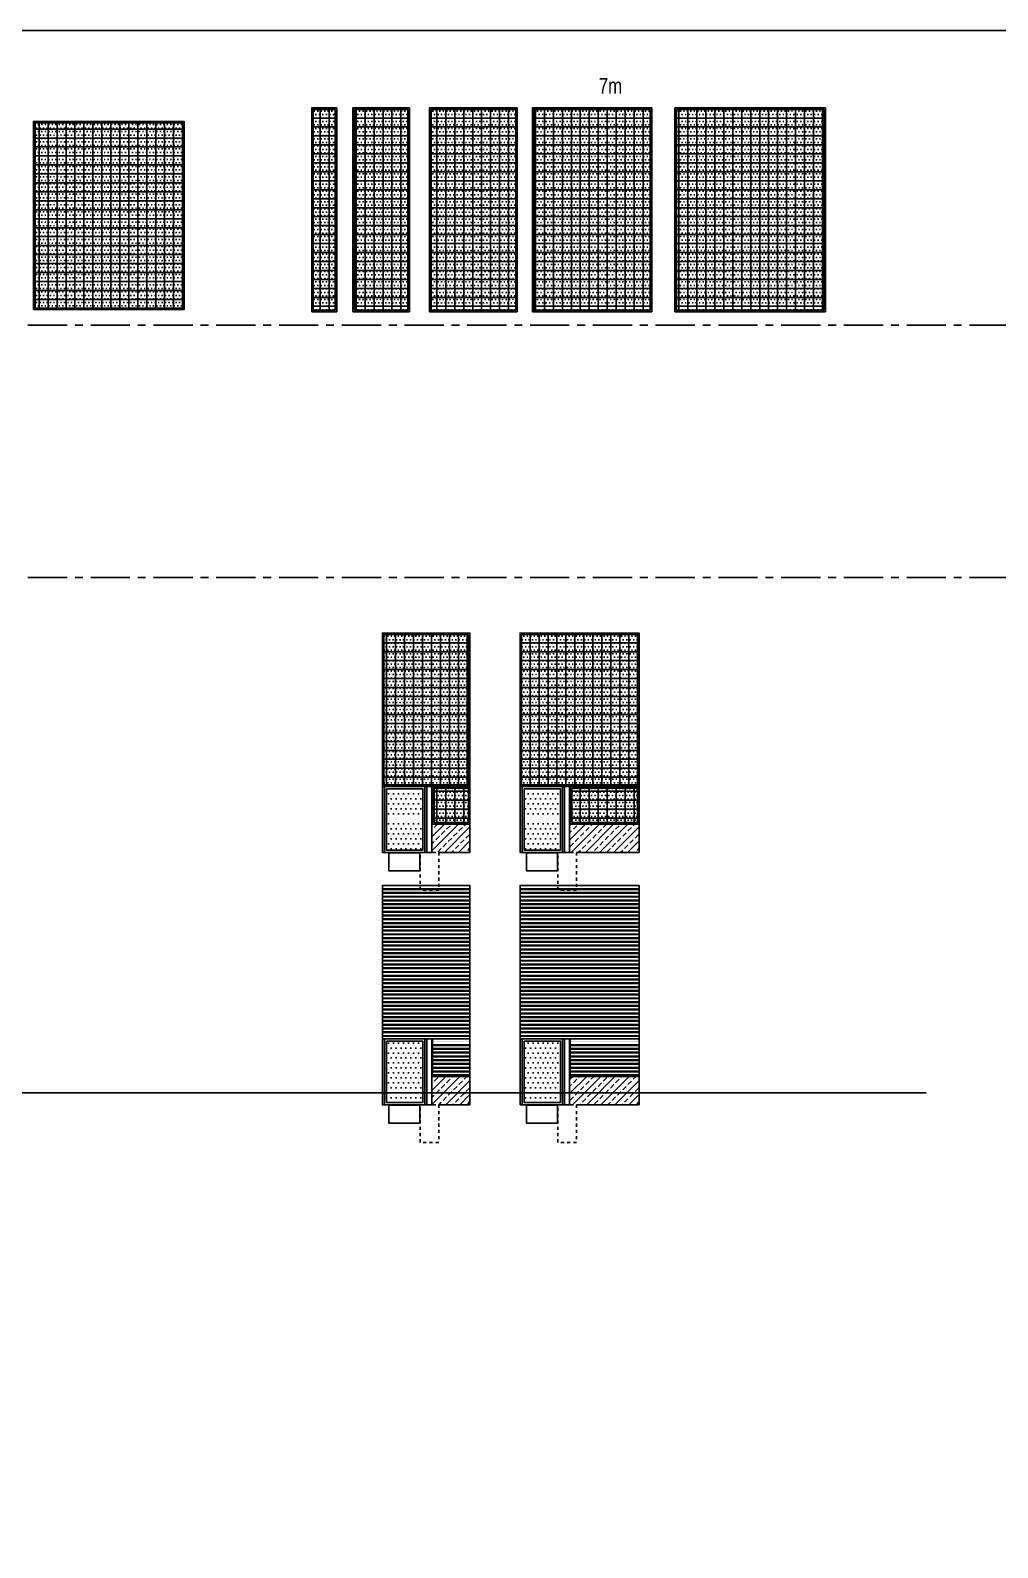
# Model space of a CAD drawing. Header units: metres. Extents: x -16 to 917, y -427 to 244.
# Drawn here: x 753.82 to 784.64, y -378.6 to -330.25 of the extents above; entities that cross this region are included whole.
import ezdxf

# ---------------------------------------------------------------- set-up
doc = ezdxf.new("R2010")
doc.units = ezdxf.units.M
doc.linetypes.add('CENTER', pattern=[2, 1.25, -0.25, 0.25, -0.25])
doc.linetypes.add('DASHED', pattern=[0.75, 0.5, -0.25])
doc.layers.add('m_pale', color=1, linetype='Continuous')
doc.layers.add('m_panele', color=7, linetype='Continuous')
doc.styles.add('CDMSTYLE', font='CDMSIMPL', dxfattribs={"width": 0.8, "bigfont": 'CDMBIGPL'})
pattern_1 = [(0, (0.1, 1), (0.0555625, 0.111125), [0, -0.111125])]
pattern_2 = [(90, (0.1, 1), (-0.28575, 6e-17), []), (180, (0.1, 1), (-6e-17, -0.28575), [])]
pattern_3 = [(45, (-151.2667, -223.5827), (-0.2245064, 0.2245064), []), (45, (-151.0422, -223.5827), (-0.2245064, 0.2245064), [0.15875, -0.079375])]
pattern_4 = [(90, (0.1, 0.41), (-0.28575, 6e-17), []), (180, (0.1, 0.41), (-6e-17, -0.28575), [])]
pattern_5 = [(0, (0.1, 0.41), (0.0555625, 0.111125), [0, -0.111125])]
pattern_6 = [(90, (-1.5, 1.71), (-0.28575, 6e-17), []), (180, (-1.5, 1.71), (-6e-17, -0.28575), [])]
pattern_7 = [(0, (-1.5, 1.71), (0.0555625, 0.111125), [0, -0.111125])]
pattern_8 = [(0, (-147.98, -221.39), (0.079375, 0.15875), [0, -0.15875])]

# ---------------------------------------------------------------- blocks, each defined once
blk = doc.blocks.new('P_3_7_1')
at = {"layer": 'm_panele'}
h = blk.add_hatch(color=251, dxfattribs=at)
h.paths.add_polyline_path([(2.9, 7), (0.1, 7), (0.1, 0.5), (2.9, 0.5)])
h.paths.add_polyline_path([(0.15, 0.55), (0.15, 6.95), (2.85, 6.95), (2.85, 0.55)], flags=16)
h = blk.add_hatch(dxfattribs=at)
h.set_pattern_fill('DOTS', color=95, scale=0.07, style=0)
h.set_pattern_definition(pattern_1)
h.paths.add_polyline_path([(2.85, 6.45), (0.15, 6.45), (0.15, 0.55), (2.85, 0.55)])
h.paths.add_polyline_path([(2.85, 6.95), (0.15, 6.95), (0.15, 6.45), (2.85, 6.45)])
h = blk.add_hatch(dxfattribs=at)
h.set_pattern_fill('ANSI37', color=251, scale=0.09, angle=45, style=0)
h.set_pattern_definition(pattern_2)
h.paths.add_polyline_path([(2.85, 6.45), (0.15, 6.45), (0.15, 0.55), (2.85, 0.55)])
h.paths.add_polyline_path([(2.85, 6.95), (0.15, 6.95), (0.15, 6.45), (2.85, 6.45)])
at = {"layer": 'm_panele', "color": 251}
for p, q in [((2.85, 6.95), (0.15, 6.95)), ((0.15, 6.95), (0.15, 0.55)), ((2.85, 6.95), (2.85, 0.55)), ((2.9, 7), (2.9, 0.5)), ((0.15, 0.55), (2.85, 0.55))]:
    blk.add_line(p, q, dxfattribs=at)
for points in [[(2.9, 7), (0.1, 7), (0.1, 0.5)], [(0.1, 0.5), (2.9, 0.5)]]:
    blk.add_lwpolyline(points, dxfattribs=at)
blk = doc.blocks.new('P_4_7_1')
at = {"layer": 'm_panele'}
h = blk.add_hatch(color=251, dxfattribs=at)
h.paths.add_polyline_path([(3.9, 7), (0.1, 7), (0.1, 0.5), (3.9, 0.5)])
h.paths.add_polyline_path([(0.15, 0.55), (0.15, 6.95), (3.85, 6.95), (3.85, 0.55)], flags=16)
h = blk.add_hatch(dxfattribs=at)
h.set_pattern_fill('DOTS', color=95, scale=0.07, style=0)
h.set_pattern_definition(pattern_1)
h.paths.add_polyline_path([(2.85, 6.45), (0.15, 6.45), (0.15, 0.55), (2.85, 0.55)])
h.paths.add_polyline_path([(3.85, 6.95), (2.85, 6.95), (2.85, 0.55), (3.85, 0.55)])
h.paths.add_polyline_path([(2.85, 6.95), (0.15, 6.95), (0.15, 6.45), (2.85, 6.45)])
h = blk.add_hatch(dxfattribs=at)
h.set_pattern_fill('ANSI37', color=251, scale=0.09, angle=45, style=0)
h.set_pattern_definition(pattern_2)
h.paths.add_polyline_path([(2.85, 6.45), (0.15, 6.45), (0.15, 0.55), (2.85, 0.55)])
h.paths.add_polyline_path([(3.85, 6.95), (2.85, 6.95), (2.85, 0.55), (3.85, 0.55)])
h.paths.add_polyline_path([(2.85, 6.95), (0.15, 6.95), (0.15, 6.45), (2.85, 6.45)])
at = {"layer": 'm_panele', "color": 251}
for p, q in [((3.85, 6.95), (0.15, 6.95)), ((0.15, 6.95), (0.15, 0.55)), ((3.85, 6.95), (3.85, 0.55)), ((3.9, 7), (3.9, 0.5)), ((0.15, 0.55), (3.85, 0.55))]:
    blk.add_line(p, q, dxfattribs=at)
for points in [[(3.9, 7), (0.1, 7), (0.1, 0.5)], [(0.1, 0.5), (3.9, 0.5)]]:
    blk.add_lwpolyline(points, dxfattribs=at)
blk = doc.blocks.new('P_5_7_1')
at = {"layer": 'm_panele'}
h = blk.add_hatch(color=251, dxfattribs=at)
h.paths.add_polyline_path([(4.9, 7), (0.1, 7), (0.1, 0.5), (4.9, 0.5)])
h.paths.add_polyline_path([(4.85, 6.95), (4.85, 0.55), (0.15, 0.55), (0.15, 6.95)], flags=16)
h = blk.add_hatch(dxfattribs=at)
h.set_pattern_fill('DOTS', color=95, scale=0.07, style=0)
h.set_pattern_definition(pattern_1)
h.paths.add_polyline_path([(2.85, 6.45), (0.15, 6.45), (0.15, 0.55), (2.85, 0.55)])
h.paths.add_polyline_path([(4.85, 6.95), (3.85, 6.95), (3.85, 0.55), (4.85, 0.55)])
h.paths.add_polyline_path([(3.85, 6.95), (2.85, 6.95), (2.85, 0.55), (3.85, 0.55)])
h.paths.add_polyline_path([(2.85, 6.95), (0.15, 6.95), (0.15, 6.45), (2.85, 6.45)])
h = blk.add_hatch(dxfattribs=at)
h.set_pattern_fill('ANSI37', color=251, scale=0.09, angle=45, style=0)
h.set_pattern_definition(pattern_2)
h.paths.add_polyline_path([(2.85, 6.45), (0.15, 6.45), (0.15, 0.55), (2.85, 0.55)])
h.paths.add_polyline_path([(4.85, 6.95), (3.85, 6.95), (3.85, 0.55), (4.85, 0.55)])
h.paths.add_polyline_path([(3.85, 6.95), (2.85, 6.95), (2.85, 0.55), (3.85, 0.55)])
h.paths.add_polyline_path([(2.85, 6.95), (0.15, 6.95), (0.15, 6.45), (2.85, 6.45)])
at = {"layer": 'm_panele', "color": 251}
for p, q in [((4.85, 6.95), (0.15, 6.95)), ((0.15, 6.95), (0.15, 0.55)), ((4.85, 6.95), (4.85, 0.55)), ((4.9, 7), (4.9, 0.5)), ((0.15, 0.55), (4.85, 0.55))]:
    blk.add_line(p, q, dxfattribs=at)
for points in [[(4.9, 7), (0.1, 7), (0.1, 0.5)], [(0.1, 0.5), (4.9, 0.5)]]:
    blk.add_lwpolyline(points, dxfattribs=at)
blk = doc.blocks.new('P_1_7_1')
at = {"layer": 'm_panele'}
h = blk.add_hatch(color=251, dxfattribs=at)
h.paths.add_polyline_path([(0.9, 7), (0.1, 7), (0.1, 0.5), (0.9, 0.5)])
h.paths.add_polyline_path([(0.15, 0.55), (0.15, 6.95), (0.85, 6.95), (0.85, 0.55)], flags=16)
h = blk.add_hatch(dxfattribs=at)
h.set_pattern_fill('DOTS', color=95, scale=0.07, style=0)
h.set_pattern_definition(pattern_1)
h.paths.add_polyline_path([(0.85, 0.55), (0.85, 6.45), (0.15, 6.45), (0.15, 0.55)])
h.paths.add_polyline_path([(0.85, 6.45), (0.85, 6.95), (0.15, 6.95), (0.15, 6.45)])
h = blk.add_hatch(dxfattribs=at)
h.set_pattern_fill('ANSI37', color=251, scale=0.09, angle=45, style=0)
h.set_pattern_definition(pattern_2)
h.paths.add_polyline_path([(0.85, 0.55), (0.85, 6.45), (0.15, 6.45), (0.15, 0.55)])
h.paths.add_polyline_path([(0.85, 6.45), (0.85, 6.95), (0.15, 6.95), (0.15, 6.45)])
at = {"layer": 'm_panele', "color": 251}
for p, q in [((0.85, 6.95), (0.15, 6.95)), ((0.15, 6.95), (0.15, 0.55)), ((0.85, 6.95), (0.85, 0.55)), ((0.9, 7), (0.9, 0.5)), ((0.15, 0.55), (0.85, 0.55))]:
    blk.add_line(p, q, dxfattribs=at)
for points in [[(0.9, 7), (0.1, 7), (0.1, 0.5)], [(0.1, 0.5), (0.9, 0.5)]]:
    blk.add_lwpolyline(points, dxfattribs=at)
blk = doc.blocks.new('P_2_7_1')
at = {"layer": 'm_panele'}
h = blk.add_hatch(color=251, dxfattribs=at)
h.paths.add_polyline_path([(1.9, 7), (0.1, 7), (0.1, 0.5), (1.9, 0.5)])
h.paths.add_polyline_path([(0.15, 0.55), (0.15, 6.95), (1.85, 6.95), (1.85, 0.55)], flags=16)
h = blk.add_hatch(dxfattribs=at)
h.set_pattern_fill('DOTS', color=95, scale=0.07, style=0)
h.set_pattern_definition(pattern_1)
h.paths.add_polyline_path([(1.85, 0.55), (1.85, 6.45), (0.15, 6.45), (0.15, 0.55)])
h.paths.add_polyline_path([(1.85, 6.45), (1.85, 6.95), (0.15, 6.95), (0.15, 6.45)])
h = blk.add_hatch(dxfattribs=at)
h.set_pattern_fill('ANSI37', color=251, scale=0.09, angle=45, style=0)
h.set_pattern_definition(pattern_2)
h.paths.add_polyline_path([(1.85, 0.55), (1.85, 6.45), (0.15, 6.45), (0.15, 0.55)])
h.paths.add_polyline_path([(1.85, 6.45), (1.85, 6.95), (0.15, 6.95), (0.15, 6.45)])
at = {"layer": 'm_panele', "color": 251}
for p, q in [((1.85, 6.95), (0.15, 6.95)), ((0.15, 6.95), (0.15, 0.55)), ((1.85, 6.95), (1.85, 0.55)), ((1.9, 7), (1.9, 0.5)), ((0.15, 0.55), (1.85, 0.55))]:
    blk.add_line(p, q, dxfattribs=at)
for points in [[(1.9, 7), (0.1, 7), (0.1, 0.5)], [(0.1, 0.5), (1.9, 0.5)]]:
    blk.add_lwpolyline(points, dxfattribs=at)
blk = doc.blocks.new('DZ_3_7_1')
at = {"layer": 'm_panele'}
h = blk.add_hatch(color=251, dxfattribs=at)
h.paths.add_polyline_path([(2.892, 7), (0.1, 7), (0.1, 2.11), (2.892, 2.11)])
h.paths.add_polyline_path([(2.842, 2.16), (0.15, 2.16), (0.15, 6.95), (2.842, 6.95)], flags=16)
h = blk.add_hatch(dxfattribs=at)
h.set_pattern_fill('ANSI37', color=251, scale=0.09, angle=45, style=0)
h.set_pattern_definition(pattern_6)
h.paths.add_polyline_path([(2.842, 6.95), (0.15, 6.95), (0.15, 2.16), (2.842, 2.16)])
h = blk.add_hatch(dxfattribs=at)
h.set_pattern_fill('DOTS', color=95, scale=0.07, style=0)
h.set_pattern_definition(pattern_7)
h.paths.add_polyline_path([(2.842, 6.95), (0.15, 6.95), (0.15, 2.16), (2.842, 2.16)])
at = {"layer": 'm_panele', "linetype": 'Continuous', "lineweight": 25}
h = blk.add_hatch(dxfattribs=at)
h.set_pattern_fill('DOTS', color=95, scale=0.1)
h.set_pattern_definition(pattern_8)
h.paths.add_polyline_path([(1.385, 2.04), (0.235, 2.04), (0.235, 1.13), (1.385, 1.13)])
h.paths.add_polyline_path([(1.385, 1.06), (0.235, 1.06), (0.235, 0.08), (1.385, 0.08)])
at = {"layer": 'm_panele'}
h = blk.add_hatch(color=251, dxfattribs=at)
h.paths.add_polyline_path([(2.892, 2.11), (1.7, 2.11), (1.7, 0.91), (2.892, 0.91)])
h.paths.add_polyline_path([(2.842, 0.96), (1.75, 0.96), (1.75, 2.06), (2.842, 2.06)], flags=16)
h = blk.add_hatch(dxfattribs=at)
h.set_pattern_fill('ANSI37', color=251, scale=0.09, angle=45, style=0)
h.set_pattern_definition(pattern_4)
h.paths.add_polyline_path([(2.842, 2.06), (1.75, 2.06), (1.75, 0.96), (2.842, 0.96)])
h = blk.add_hatch(dxfattribs=at)
h.set_pattern_fill('DOTS', color=95, scale=0.07, style=0)
h.set_pattern_definition(pattern_5)
h.paths.add_polyline_path([(2.842, 2.06), (1.75, 2.06), (1.75, 0.96), (2.842, 0.96)])
h = blk.add_hatch(dxfattribs=at)
h.set_pattern_fill('ANSI33', color=8, scale=0.05, style=0)
h.set_pattern_definition(pattern_3)
h.paths.add_polyline_path([(2.892, 0.91), (1.7, 0.91), (1.7, 0.01), (1.238, 0.01), (4.03, 0.01), (2.892, 0.01)])
at = {"layer": 'm_panele', "color": 8, "lineweight": 25}
blk.add_line((2.892, 0.91), (2.892, 0.01), dxfattribs=at)
at = {"layer": 'm_panele', "color": 8}
blk.add_line((1.9, 0.01), (2.892, 0.01), dxfattribs=at)
blk.add_line((1.9, 0.01), (2.892, 0.01), dxfattribs=at)
at = {"layer": 'm_panele', "color": 251}
for points in [[(0.1, 2.11), (2.892, 2.11), (2.892, 7), (0.1, 7), (0.1, 2.11)], [(1.7, 0.91), (2.892, 0.91), (2.892, 2.11), (1.7, 2.11), (1.7, 0.91)]]:
    blk.add_lwpolyline(points, dxfattribs=at)
for points in [[(0.1, 7), (2.892, 7), (2.892, 2.11), (0.1, 2.11)], [(0.15, 2.16), (2.842, 2.16), (2.842, 6.95), (0.15, 6.95)], [(1.75, 0.96), (2.842, 0.96), (2.842, 2.06), (1.75, 2.06)]]:
    blk.add_lwpolyline(points, close=True, dxfattribs=at)
at = {"layer": 'm_panele', "color": 1, "linetype": 'Continuous', "lineweight": 25}
for points in [[(0.1, 2.11), (1.52, 2.11), (1.52, 0.01), (0.1, 0.01)], [(0.165, 2.11), (1.455, 2.11), (1.455, 0.01), (0.165, 0.01)], [(0.235, 2.04), (1.385, 2.04), (1.385, 0.08), (0.235, 0.08)], [(1.455, 0.01), (1.52, 0.01), (1.52, 2.11), (1.455, 2.11)], [(1.52, 2.11), (1.68, 2.11), (1.68, 0.01), (1.52, 0.01)], [(0.31, 0), (1.29, 0), (1.29, -0.58), (0.31, -0.58)]]:
    blk.add_lwpolyline(points, close=True, dxfattribs=at)
at = {"layer": 'm_panele', "color": 1, "linetype": 'DASHED', "ltscale": 0.005}
blk.add_lwpolyline([(1.3, 0.01), (1.9, 0.01), (1.9, -1.19), (1.3, -1.19)], close=True, dxfattribs=at)
blk = doc.blocks.new('DZ_3_7_2')
at = {"layer": 'm_panele'}
for points in [[(2.892, 6.87), (2.892, 6.89), (0.1, 6.89), (0.1, 6.87)], [(2.892, 6.75), (2.892, 6.77), (0.1, 6.77), (0.1, 6.75)], [(2.892, 6.63), (2.892, 6.65), (0.1, 6.65), (0.1, 6.63)], [(2.892, 6.51), (2.892, 6.53), (0.1, 6.53), (0.1, 6.51)], [(2.892, 6.39), (2.892, 6.41), (0.1, 6.41), (0.1, 6.39)], [(2.892, 6.27), (2.892, 6.29), (0.1, 6.29), (0.1, 6.27)], [(2.892, 6.15), (2.892, 6.17), (0.1, 6.17), (0.1, 6.15)], [(2.892, 6.03), (2.892, 6.05), (0.1, 6.05), (0.1, 6.03)], [(2.892, 5.91), (2.892, 5.93), (0.1, 5.93), (0.1, 5.91)], [(2.892, 5.79), (2.892, 5.81), (0.1, 5.81), (0.1, 5.79)], [(2.892, 5.67), (2.892, 5.69), (0.1, 5.69), (0.1, 5.67)], [(2.892, 5.55), (2.892, 5.57), (0.1, 5.57), (0.1, 5.55)], [(2.892, 5.43), (2.892, 5.45), (0.1, 5.45), (0.1, 5.43)], [(2.892, 5.31), (2.892, 5.33), (0.1, 5.33), (0.1, 5.31)], [(2.892, 5.19), (2.892, 5.21), (0.1, 5.21), (0.1, 5.19)], [(2.892, 5.07), (2.892, 5.09), (0.1, 5.09), (0.1, 5.07)], [(2.892, 4.95), (2.892, 4.97), (0.1, 4.97), (0.1, 4.95)], [(2.892, 4.83), (2.892, 4.85), (0.1, 4.85), (0.1, 4.83)], [(2.892, 4.71), (2.892, 4.73), (0.1, 4.73), (0.1, 4.71)], [(2.892, 4.59), (2.892, 4.61), (0.1, 4.61), (0.1, 4.59)], [(2.892, 4.47), (2.892, 4.49), (0.1, 4.49), (0.1, 4.47)], [(2.892, 4.35), (2.892, 4.37), (0.1, 4.37), (0.1, 4.35)], [(2.892, 4.23), (2.892, 4.25), (0.1, 4.25), (0.1, 4.23)], [(2.892, 4.11), (2.892, 4.13), (0.1, 4.13), (0.1, 4.11)], [(2.892, 3.99), (2.892, 4.01), (0.1, 4.01), (0.1, 3.99)], [(2.892, 3.87), (2.892, 3.89), (0.1, 3.89), (0.1, 3.87)], [(2.892, 3.75), (2.892, 3.77), (0.1, 3.77), (0.1, 3.75)], [(2.892, 3.63), (2.892, 3.65), (0.1, 3.65), (0.1, 3.63)], [(2.892, 3.51), (2.892, 3.53), (0.1, 3.53), (0.1, 3.51)], [(2.892, 3.39), (2.892, 3.41), (0.1, 3.41), (0.1, 3.39)], [(2.892, 3.27), (2.892, 3.29), (0.1, 3.29), (0.1, 3.27)], [(2.892, 3.15), (2.892, 3.17), (0.1, 3.17), (0.1, 3.15)], [(2.892, 3.03), (2.892, 3.05), (0.1, 3.05), (0.1, 3.03)], [(2.892, 2.91), (2.892, 2.93), (0.1, 2.93), (0.1, 2.91)], [(2.892, 2.79), (2.892, 2.81), (0.1, 2.81), (0.1, 2.79)], [(2.892, 2.67), (2.892, 2.69), (0.1, 2.69), (0.1, 2.67)], [(2.892, 2.55), (2.892, 2.57), (0.1, 2.57), (0.1, 2.55)], [(2.892, 2.43), (2.892, 2.45), (0.1, 2.45), (0.1, 2.43)], [(2.892, 2.31), (2.892, 2.33), (0.1, 2.33), (0.1, 2.31)], [(2.892, 2.19), (2.892, 2.21), (0.1, 2.21), (0.1, 2.19)], [(2.892, 2.02), (2.892, 2.04), (1.7, 2.04), (1.7, 2.02)], [(2.892, 1.9), (2.892, 1.92), (1.7, 1.92), (1.7, 1.9)], [(2.892, 1.78), (2.892, 1.8), (1.7, 1.8), (1.7, 1.78)], [(2.892, 1.66), (2.892, 1.68), (1.7, 1.68), (1.7, 1.66)], [(2.892, 1.54), (2.892, 1.56), (1.7, 1.56), (1.7, 1.54)], [(2.892, 1.42), (2.892, 1.44), (1.7, 1.44), (1.7, 1.42)], [(2.892, 1.3), (2.892, 1.32), (1.7, 1.32), (1.7, 1.3)], [(2.892, 1.18), (2.892, 1.2), (1.7, 1.2), (1.7, 1.18)], [(2.892, 1.06), (2.892, 1.08), (1.7, 1.08), (1.7, 1.06)], [(2.892, 0.94), (2.892, 0.96), (1.7, 0.96), (1.7, 0.94)]]:
    blk.add_hatch(color=7, dxfattribs=at).paths.add_polyline_path(points)
at = {"layer": 'm_panele', "linetype": 'Continuous', "lineweight": 25}
h = blk.add_hatch(dxfattribs=at)
h.set_pattern_fill('DOTS', color=95, scale=0.1)
h.set_pattern_definition(pattern_8)
h.paths.add_polyline_path([(1.385, 2.04), (0.235, 2.04), (0.235, 1.13), (1.385, 1.13)])
h.paths.add_polyline_path([(1.385, 1.06), (0.235, 1.06), (0.235, 0.08), (1.385, 0.08)])
at = {"layer": 'm_panele'}
h = blk.add_hatch(dxfattribs=at)
h.set_pattern_fill('ANSI33', color=8, scale=0.05, style=0)
h.set_pattern_definition(pattern_3)
h.paths.add_polyline_path([(2.892, 0.91), (1.7, 0.91), (1.7, 0.01), (1.9, 0.01), (4.692, 0.01), (2.892, 0.01)])
at = {"layer": 'm_panele', "color": 8, "lineweight": 25}
blk.add_line((2.892, 0.91), (2.892, 0.01), dxfattribs=at)
at = {"layer": 'm_panele', "color": 8}
blk.add_line((1.9, 0.01), (2.892, 0.01), dxfattribs=at)
blk.add_line((1.9, 0.01), (2.892, 0.01), dxfattribs=at)
at = {"layer": 'm_panele', "color": 251}
for points in [[(0.1, 2.11), (2.892, 2.11), (2.892, 7), (0.1, 7), (0.1, 2.11)], [(1.7, 0.91), (2.892, 0.91), (2.892, 2.11), (1.7, 2.11), (1.7, 0.91)]]:
    blk.add_lwpolyline(points, dxfattribs=at)
blk.add_lwpolyline([(0.1, 7), (2.892, 7), (2.892, 2.11), (0.1, 2.11)], close=True, dxfattribs=at)
at = {"layer": 'm_panele', "color": 7}
for points in [[(0.1, 6.89), (2.892, 6.89), (2.892, 6.87), (0.1, 6.87)], [(0.1, 6.77), (2.892, 6.77), (2.892, 6.75), (0.1, 6.75)], [(0.1, 6.65), (2.892, 6.65), (2.892, 6.63), (0.1, 6.63)], [(0.1, 6.53), (2.892, 6.53), (2.892, 6.51), (0.1, 6.51)], [(0.1, 6.41), (2.892, 6.41), (2.892, 6.39), (0.1, 6.39)], [(0.1, 6.29), (2.892, 6.29), (2.892, 6.27), (0.1, 6.27)], [(0.1, 6.17), (2.892, 6.17), (2.892, 6.15), (0.1, 6.15)], [(0.1, 6.05), (2.892, 6.05), (2.892, 6.03), (0.1, 6.03)], [(0.1, 5.93), (2.892, 5.93), (2.892, 5.91), (0.1, 5.91)], [(0.1, 5.81), (2.892, 5.81), (2.892, 5.79), (0.1, 5.79)], [(0.1, 5.69), (2.892, 5.69), (2.892, 5.67), (0.1, 5.67)], [(0.1, 5.57), (2.892, 5.57), (2.892, 5.55), (0.1, 5.55)], [(0.1, 5.45), (2.892, 5.45), (2.892, 5.43), (0.1, 5.43)], [(0.1, 5.33), (2.892, 5.33), (2.892, 5.31), (0.1, 5.31)], [(0.1, 5.21), (2.892, 5.21), (2.892, 5.19), (0.1, 5.19)], [(0.1, 5.09), (2.892, 5.09), (2.892, 5.07), (0.1, 5.07)], [(0.1, 4.97), (2.892, 4.97), (2.892, 4.95), (0.1, 4.95)], [(0.1, 4.85), (2.892, 4.85), (2.892, 4.83), (0.1, 4.83)], [(0.1, 4.73), (2.892, 4.73), (2.892, 4.71), (0.1, 4.71)], [(0.1, 4.61), (2.892, 4.61), (2.892, 4.59), (0.1, 4.59)], [(0.1, 4.49), (2.892, 4.49), (2.892, 4.47), (0.1, 4.47)], [(0.1, 4.37), (2.892, 4.37), (2.892, 4.35), (0.1, 4.35)], [(0.1, 4.25), (2.892, 4.25), (2.892, 4.23), (0.1, 4.23)], [(0.1, 4.13), (2.892, 4.13), (2.892, 4.11), (0.1, 4.11)], [(0.1, 4.01), (2.892, 4.01), (2.892, 3.99), (0.1, 3.99)], [(0.1, 3.89), (2.892, 3.89), (2.892, 3.87), (0.1, 3.87)], [(0.1, 3.77), (2.892, 3.77), (2.892, 3.75), (0.1, 3.75)], [(0.1, 3.65), (2.892, 3.65), (2.892, 3.63), (0.1, 3.63)], [(0.1, 3.53), (2.892, 3.53), (2.892, 3.51), (0.1, 3.51)], [(0.1, 3.41), (2.892, 3.41), (2.892, 3.39), (0.1, 3.39)], [(0.1, 3.29), (2.892, 3.29), (2.892, 3.27), (0.1, 3.27)], [(0.1, 3.17), (2.892, 3.17), (2.892, 3.15), (0.1, 3.15)], [(0.1, 3.05), (2.892, 3.05), (2.892, 3.03), (0.1, 3.03)], [(0.1, 2.93), (2.892, 2.93), (2.892, 2.91), (0.1, 2.91)], [(0.1, 2.81), (2.892, 2.81), (2.892, 2.79), (0.1, 2.79)], [(0.1, 2.69), (2.892, 2.69), (2.892, 2.67), (0.1, 2.67)], [(0.1, 2.57), (2.892, 2.57), (2.892, 2.55), (0.1, 2.55)], [(0.1, 2.45), (2.892, 2.45), (2.892, 2.43), (0.1, 2.43)], [(0.1, 2.33), (2.892, 2.33), (2.892, 2.31), (0.1, 2.31)], [(0.1, 2.21), (2.892, 2.21), (2.892, 2.19), (0.1, 2.19)]]:
    blk.add_lwpolyline(points, close=True, dxfattribs=at)
at = {"layer": 'm_panele', "color": 1, "linetype": 'Continuous', "lineweight": 25}
for points in [[(0.1, 2.11), (1.52, 2.11), (1.52, 0.01), (0.1, 0.01)], [(0.165, 2.11), (1.455, 2.11), (1.455, 0.01), (0.165, 0.01)], [(0.235, 2.04), (1.385, 2.04), (1.385, 0.08), (0.235, 0.08)], [(1.455, 0.01), (1.52, 0.01), (1.52, 2.11), (1.455, 2.11)], [(1.52, 2.11), (1.68, 2.11), (1.68, 0.01), (1.52, 0.01)], [(0.31, 0), (1.29, 0), (1.29, -0.58), (0.31, -0.58)]]:
    blk.add_lwpolyline(points, close=True, dxfattribs=at)
at = {"layer": 'm_panele', "color": 7}
for points in [[(1.7, 1.92), (2.892, 1.92), (2.892, 1.9), (1.7, 1.9)], [(1.7, 1.8), (2.892, 1.8), (2.892, 1.78), (1.7, 1.78)], [(1.7, 1.68), (2.892, 1.68), (2.892, 1.66), (1.7, 1.66)], [(1.7, 1.56), (2.892, 1.56), (2.892, 1.54), (1.7, 1.54)], [(1.7, 1.44), (2.892, 1.44), (2.892, 1.42), (1.7, 1.42)], [(1.7, 1.32), (2.892, 1.32), (2.892, 1.3), (1.7, 1.3)], [(1.7, 1.2), (2.892, 1.2), (2.892, 1.18), (1.7, 1.18)], [(1.7, 1.08), (2.892, 1.08), (2.892, 1.06), (1.7, 1.06)], [(1.7, 0.96), (2.892, 0.96), (2.892, 0.94), (1.7, 0.94)]]:
    blk.add_lwpolyline(points, dxfattribs=at)
at = {"layer": 'm_panele', "color": 1, "linetype": 'DASHED', "ltscale": 0.005}
blk.add_lwpolyline([(1.3, 0.01), (1.9, 0.01), (1.9, -1.19), (1.3, -1.19)], close=True, dxfattribs=at)
blk = doc.blocks.new('DZ_4_7_1')
at = {"layer": 'm_panele'}
h = blk.add_hatch(color=251, dxfattribs=at)
h.paths.add_polyline_path([(3.892, 7), (0.1, 7), (0.1, 2.11), (3.892, 2.11)])
h.paths.add_polyline_path([(3.842, 2.16), (0.15, 2.16), (0.15, 6.95), (3.842, 6.95)], flags=16)
h = blk.add_hatch(color=251, dxfattribs=at)
h.paths.add_polyline_path([(3.892, 7), (0.1, 7), (0.1, 2.11), (3.892, 2.11)])
h.paths.add_polyline_path([(3.842, 2.16), (0.15, 2.16), (0.15, 6.95), (3.842, 6.95)], flags=16)
h = blk.add_hatch(dxfattribs=at)
h.set_pattern_fill('ANSI37', color=251, scale=0.09, angle=45, style=0)
h.set_pattern_definition(pattern_6)
h.paths.add_polyline_path([(3.842, 6.95), (0.15, 6.95), (0.15, 2.16), (3.842, 2.16)])
h = blk.add_hatch(dxfattribs=at)
h.set_pattern_fill('DOTS', color=95, scale=0.07, style=0)
h.set_pattern_definition(pattern_7)
h.paths.add_polyline_path([(3.842, 6.95), (0.15, 6.95), (0.15, 2.16), (3.842, 2.16)])
h = blk.add_hatch(dxfattribs=at)
h.set_pattern_fill('ANSI37', color=251, scale=0.09, angle=45, style=0)
h.set_pattern_definition(pattern_6)
h.paths.add_polyline_path([(3.842, 6.95), (0.15, 6.95), (0.15, 2.16), (3.842, 2.16)])
h = blk.add_hatch(dxfattribs=at)
h.set_pattern_fill('DOTS', color=95, scale=0.07, style=0)
h.set_pattern_definition(pattern_7)
h.paths.add_polyline_path([(3.842, 6.95), (0.15, 6.95), (0.15, 2.16), (3.842, 2.16)])
at = {"layer": 'm_panele', "linetype": 'Continuous', "lineweight": 25}
h = blk.add_hatch(dxfattribs=at)
h.set_pattern_fill('DOTS', color=95, scale=0.1)
h.set_pattern_definition(pattern_8)
h.paths.add_polyline_path([(1.385, 2.04), (0.235, 2.04), (0.235, 1.13), (1.385, 1.13)])
h.paths.add_polyline_path([(1.385, 1.06), (0.235, 1.06), (0.235, 0.08), (1.385, 0.08)])
h = blk.add_hatch(dxfattribs=at)
h.set_pattern_fill('DOTS', color=95, scale=0.1)
h.set_pattern_definition(pattern_8)
h.paths.add_polyline_path([(1.385, 2.04), (0.235, 2.04), (0.235, 1.13), (1.385, 1.13)])
h.paths.add_polyline_path([(1.385, 1.06), (0.235, 1.06), (0.235, 0.08), (1.385, 0.08)])
at = {"layer": 'm_panele'}
h = blk.add_hatch(color=251, dxfattribs=at)
h.paths.add_polyline_path([(3.892, 2.11), (1.7, 2.11), (1.7, 0.91), (3.892, 0.91)])
h.paths.add_polyline_path([(3.842, 0.96), (1.75, 0.96), (1.75, 2.06), (3.842, 2.06)], flags=16)
h = blk.add_hatch(color=251, dxfattribs=at)
h.paths.add_polyline_path([(3.892, 2.11), (1.7, 2.11), (1.7, 0.91), (3.892, 0.91)])
h.paths.add_polyline_path([(3.842, 0.96), (1.75, 0.96), (1.75, 2.06), (3.842, 2.06)], flags=16)
h = blk.add_hatch(dxfattribs=at)
h.set_pattern_fill('ANSI37', color=251, scale=0.09, angle=45, style=0)
h.set_pattern_definition(pattern_4)
h.paths.add_polyline_path([(3.842, 2.06), (1.75, 2.06), (1.75, 0.96), (3.842, 0.96)])
h = blk.add_hatch(dxfattribs=at)
h.set_pattern_fill('DOTS', color=95, scale=0.07, style=0)
h.set_pattern_definition(pattern_5)
h.paths.add_polyline_path([(3.842, 2.06), (1.75, 2.06), (1.75, 0.96), (3.842, 0.96)])
h = blk.add_hatch(dxfattribs=at)
h.set_pattern_fill('ANSI37', color=251, scale=0.09, angle=45, style=0)
h.set_pattern_definition(pattern_4)
h.paths.add_polyline_path([(3.842, 2.06), (1.75, 2.06), (1.75, 0.96), (3.842, 0.96)])
h = blk.add_hatch(dxfattribs=at)
h.set_pattern_fill('DOTS', color=95, scale=0.07, style=0)
h.set_pattern_definition(pattern_5)
h.paths.add_polyline_path([(3.842, 2.06), (1.75, 2.06), (1.75, 0.96), (3.842, 0.96)])
h = blk.add_hatch(dxfattribs=at)
h.set_pattern_fill('ANSI33', color=8, scale=0.05, style=0)
h.set_pattern_definition(pattern_3)
h.paths.add_polyline_path([(3.892, 0.91), (1.7, 0.91), (1.7, 0.01), (1.9, 0.01), (4.692, 0.01), (3.892, 0.01)])
h = blk.add_hatch(dxfattribs=at)
h.set_pattern_fill('ANSI33', color=8, scale=0.05, style=0)
h.set_pattern_definition(pattern_3)
h.paths.add_polyline_path([(3.892, 0.91), (1.7, 0.91), (1.7, 0.01), (1.9, 0.01), (4.692, 0.01), (3.892, 0.01)])
at = {"layer": 'm_panele', "color": 8, "lineweight": 25}
blk.add_line((3.892, 0.91), (3.892, 0.01), dxfattribs=at)
blk.add_line((3.892, 0.91), (3.892, 0.01), dxfattribs=at)
at = {"layer": 'm_panele', "color": 8}
blk.add_line((1.9, 0.01), (3.892, 0.01), dxfattribs=at)
blk.add_line((1.9, 0.01), (3.892, 0.01), dxfattribs=at)
blk.add_line((1.9, 0.01), (3.892, 0.01), dxfattribs=at)
blk.add_line((1.9, 0.01), (3.892, 0.01), dxfattribs=at)
at = {"layer": 'm_panele', "color": 251}
for points in [[(0.1, 2.11), (3.892, 2.11), (3.892, 7), (0.1, 7), (0.1, 2.11)], [(0.1, 2.11), (3.892, 2.11), (3.892, 7), (0.1, 7), (0.1, 2.11)], [(1.7, 0.91), (3.892, 0.91), (3.892, 2.11), (1.7, 2.11), (1.7, 0.91)], [(1.7, 0.91), (3.892, 0.91), (3.892, 2.11), (1.7, 2.11), (1.7, 0.91)]]:
    blk.add_lwpolyline(points, dxfattribs=at)
for points in [[(0.1, 7), (3.892, 7), (3.892, 2.11), (0.1, 2.11)], [(0.1, 7), (3.892, 7), (3.892, 2.11), (0.1, 2.11)], [(0.15, 2.16), (3.842, 2.16), (3.842, 6.95), (0.15, 6.95)], [(0.15, 2.16), (3.842, 2.16), (3.842, 6.95), (0.15, 6.95)], [(1.75, 0.96), (3.842, 0.96), (3.842, 2.06), (1.75, 2.06)], [(1.75, 0.96), (3.842, 0.96), (3.842, 2.06), (1.75, 2.06)]]:
    blk.add_lwpolyline(points, close=True, dxfattribs=at)
at = {"layer": 'm_panele', "color": 1, "linetype": 'Continuous', "lineweight": 25}
for points in [[(0.1, 2.11), (1.52, 2.11), (1.52, 0.01), (0.1, 0.01)], [(0.1, 2.11), (1.52, 2.11), (1.52, 0.01), (0.1, 0.01)], [(0.165, 2.11), (1.455, 2.11), (1.455, 0.01), (0.165, 0.01)], [(0.165, 2.11), (1.455, 2.11), (1.455, 0.01), (0.165, 0.01)], [(0.235, 2.04), (1.385, 2.04), (1.385, 0.08), (0.235, 0.08)], [(0.235, 2.04), (1.385, 2.04), (1.385, 0.08), (0.235, 0.08)], [(1.455, 0.01), (1.52, 0.01), (1.52, 2.11), (1.455, 2.11)], [(1.455, 0.01), (1.52, 0.01), (1.52, 2.11), (1.455, 2.11)], [(1.52, 2.11), (1.68, 2.11), (1.68, 0.01), (1.52, 0.01)], [(1.52, 2.11), (1.68, 2.11), (1.68, 0.01), (1.52, 0.01)], [(0.31, 0), (1.29, 0), (1.29, -0.58), (0.31, -0.58)], [(0.31, 0), (1.29, 0), (1.29, -0.58), (0.31, -0.58)]]:
    blk.add_lwpolyline(points, close=True, dxfattribs=at)
at = {"layer": 'm_panele', "color": 1, "linetype": 'DASHED', "ltscale": 0.005}
blk.add_lwpolyline([(1.3, 0.01), (1.9, 0.01), (1.9, -1.19), (1.3, -1.19)], close=True, dxfattribs=at)
blk.add_lwpolyline([(1.3, 0.01), (1.9, 0.01), (1.9, -1.19), (1.3, -1.19)], close=True, dxfattribs=at)
blk = doc.blocks.new('DZ_4_7_2')
at = {"layer": 'm_panele'}
for points in [[(3.892, 6.87), (3.892, 6.89), (0.1, 6.89), (0.1, 6.87)], [(3.892, 6.75), (3.892, 6.77), (0.1, 6.77), (0.1, 6.75)], [(3.892, 6.63), (3.892, 6.65), (0.1, 6.65), (0.1, 6.63)], [(3.892, 6.51), (3.892, 6.53), (0.1, 6.53), (0.1, 6.51)], [(3.892, 6.39), (3.892, 6.41), (0.1, 6.41), (0.1, 6.39)], [(3.892, 6.27), (3.892, 6.29), (0.1, 6.29), (0.1, 6.27)], [(3.892, 6.15), (3.892, 6.17), (0.1, 6.17), (0.1, 6.15)], [(3.892, 6.03), (3.892, 6.05), (0.1, 6.05), (0.1, 6.03)], [(3.892, 5.91), (3.892, 5.93), (0.1, 5.93), (0.1, 5.91)], [(3.892, 5.79), (3.892, 5.81), (0.1, 5.81), (0.1, 5.79)], [(3.892, 5.67), (3.892, 5.69), (0.1, 5.69), (0.1, 5.67)], [(3.892, 5.55), (3.892, 5.57), (0.1, 5.57), (0.1, 5.55)], [(3.892, 5.43), (3.892, 5.45), (0.1, 5.45), (0.1, 5.43)], [(3.892, 5.31), (3.892, 5.33), (0.1, 5.33), (0.1, 5.31)], [(3.892, 5.19), (3.892, 5.21), (0.1, 5.21), (0.1, 5.19)], [(3.892, 5.07), (3.892, 5.09), (0.1, 5.09), (0.1, 5.07)], [(3.892, 4.95), (3.892, 4.97), (0.1, 4.97), (0.1, 4.95)], [(3.892, 4.83), (3.892, 4.85), (0.1, 4.85), (0.1, 4.83)], [(3.892, 4.71), (3.892, 4.73), (0.1, 4.73), (0.1, 4.71)], [(3.892, 4.59), (3.892, 4.61), (0.1, 4.61), (0.1, 4.59)], [(3.892, 4.47), (3.892, 4.49), (0.1, 4.49), (0.1, 4.47)], [(3.892, 4.35), (3.892, 4.37), (0.1, 4.37), (0.1, 4.35)], [(3.892, 4.23), (3.892, 4.25), (0.1, 4.25), (0.1, 4.23)], [(3.892, 4.11), (3.892, 4.13), (0.1, 4.13), (0.1, 4.11)], [(3.892, 3.99), (3.892, 4.01), (0.1, 4.01), (0.1, 3.99)], [(3.892, 3.87), (3.892, 3.89), (0.1, 3.89), (0.1, 3.87)], [(3.892, 3.75), (3.892, 3.77), (0.1, 3.77), (0.1, 3.75)], [(3.892, 3.63), (3.892, 3.65), (0.1, 3.65), (0.1, 3.63)], [(3.892, 3.51), (3.892, 3.53), (0.1, 3.53), (0.1, 3.51)], [(3.892, 3.39), (3.892, 3.41), (0.1, 3.41), (0.1, 3.39)], [(3.892, 3.27), (3.892, 3.29), (0.1, 3.29), (0.1, 3.27)], [(3.892, 3.15), (3.892, 3.17), (0.1, 3.17), (0.1, 3.15)], [(3.892, 3.03), (3.892, 3.05), (0.1, 3.05), (0.1, 3.03)], [(3.892, 2.91), (3.892, 2.93), (0.1, 2.93), (0.1, 2.91)], [(3.892, 2.79), (3.892, 2.81), (0.1, 2.81), (0.1, 2.79)], [(3.892, 2.67), (3.892, 2.69), (0.1, 2.69), (0.1, 2.67)], [(3.892, 2.55), (3.892, 2.57), (0.1, 2.57), (0.1, 2.55)], [(3.892, 2.43), (3.892, 2.45), (0.1, 2.45), (0.1, 2.43)], [(3.892, 2.31), (3.892, 2.33), (0.1, 2.33), (0.1, 2.31)], [(3.892, 2.19), (3.892, 2.21), (0.1, 2.21), (0.1, 2.19)], [(3.892, 2.02), (3.892, 2.04), (1.7, 2.04), (1.7, 2.02)], [(1.7, 1.92), (1.7, 1.9), (3.892, 1.9), (3.892, 1.92)], [(1.7, 1.8), (1.7, 1.78), (3.892, 1.78), (3.892, 1.8)], [(1.7, 1.68), (1.7, 1.66), (3.892, 1.66), (3.892, 1.68)], [(1.7, 1.56), (1.7, 1.54), (3.892, 1.54), (3.892, 1.56)], [(1.7, 1.44), (1.7, 1.42), (3.892, 1.42), (3.892, 1.44)], [(1.7, 1.32), (1.7, 1.3), (3.892, 1.3), (3.892, 1.32)], [(1.7, 1.2), (1.7, 1.18), (3.892, 1.18), (3.892, 1.2)], [(1.7, 1.08), (1.7, 1.06), (3.892, 1.06), (3.892, 1.08)], [(1.7, 0.96), (1.7, 0.94), (3.892, 0.94), (3.892, 0.96)]]:
    blk.add_hatch(color=7, dxfattribs=at).paths.add_polyline_path(points)
at = {"layer": 'm_panele', "linetype": 'Continuous', "lineweight": 25}
h = blk.add_hatch(dxfattribs=at)
h.set_pattern_fill('DOTS', color=95, scale=0.1)
h.set_pattern_definition(pattern_8)
h.paths.add_polyline_path([(1.385, 2.04), (0.235, 2.04), (0.235, 1.13), (1.385, 1.13)])
h.paths.add_polyline_path([(1.385, 1.06), (0.235, 1.06), (0.235, 0.08), (1.385, 0.08)])
at = {"layer": 'm_panele'}
h = blk.add_hatch(dxfattribs=at)
h.set_pattern_fill('ANSI33', color=8, scale=0.05, style=0)
h.set_pattern_definition(pattern_3)
h.paths.add_polyline_path([(3.892, 0.91), (1.7, 0.91), (1.7, 0.01), (1.9, 0.01), (4.692, 0.01), (3.892, 0.01)])
at = {"layer": 'm_panele', "color": 8, "lineweight": 25}
blk.add_line((3.892, 0.91), (3.892, 0.01), dxfattribs=at)
at = {"layer": 'm_panele', "color": 8}
blk.add_line((1.9, 0.01), (3.892, 0.01), dxfattribs=at)
blk.add_line((1.9, 0.01), (3.892, 0.01), dxfattribs=at)
at = {"layer": 'm_panele', "color": 251}
for points in [[(0.1, 2.11), (3.892, 2.11), (3.892, 7), (0.1, 7), (0.1, 2.11)], [(1.7, 0.91), (3.892, 0.91), (3.892, 2.11), (1.7, 2.11), (1.7, 0.91)]]:
    blk.add_lwpolyline(points, dxfattribs=at)
blk.add_lwpolyline([(0.1, 7), (3.892, 7), (3.892, 2.11), (0.1, 2.11)], close=True, dxfattribs=at)
at = {"layer": 'm_panele', "color": 7}
for points in [[(0.1, 6.89), (3.892, 6.89), (3.892, 6.87), (0.1, 6.87)], [(0.1, 6.77), (3.892, 6.77), (3.892, 6.75), (0.1, 6.75)], [(0.1, 6.65), (3.892, 6.65), (3.892, 6.63), (0.1, 6.63)], [(0.1, 6.53), (3.892, 6.53), (3.892, 6.51), (0.1, 6.51)], [(0.1, 6.41), (3.892, 6.41), (3.892, 6.39), (0.1, 6.39)], [(0.1, 6.29), (3.892, 6.29), (3.892, 6.27), (0.1, 6.27)], [(0.1, 6.17), (3.892, 6.17), (3.892, 6.15), (0.1, 6.15)], [(0.1, 6.05), (3.892, 6.05), (3.892, 6.03), (0.1, 6.03)], [(0.1, 5.93), (3.892, 5.93), (3.892, 5.91), (0.1, 5.91)], [(0.1, 5.81), (3.892, 5.81), (3.892, 5.79), (0.1, 5.79)], [(0.1, 5.69), (3.892, 5.69), (3.892, 5.67), (0.1, 5.67)], [(0.1, 5.57), (3.892, 5.57), (3.892, 5.55), (0.1, 5.55)], [(0.1, 5.45), (3.892, 5.45), (3.892, 5.43), (0.1, 5.43)], [(0.1, 5.33), (3.892, 5.33), (3.892, 5.31), (0.1, 5.31)], [(0.1, 5.21), (3.892, 5.21), (3.892, 5.19), (0.1, 5.19)], [(0.1, 5.09), (3.892, 5.09), (3.892, 5.07), (0.1, 5.07)], [(0.1, 4.97), (3.892, 4.97), (3.892, 4.95), (0.1, 4.95)], [(0.1, 4.85), (3.892, 4.85), (3.892, 4.83), (0.1, 4.83)], [(0.1, 4.73), (3.892, 4.73), (3.892, 4.71), (0.1, 4.71)], [(0.1, 4.61), (3.892, 4.61), (3.892, 4.59), (0.1, 4.59)], [(0.1, 4.49), (3.892, 4.49), (3.892, 4.47), (0.1, 4.47)], [(0.1, 4.37), (3.892, 4.37), (3.892, 4.35), (0.1, 4.35)], [(0.1, 4.25), (3.892, 4.25), (3.892, 4.23), (0.1, 4.23)], [(0.1, 4.13), (3.892, 4.13), (3.892, 4.11), (0.1, 4.11)], [(0.1, 4.01), (3.892, 4.01), (3.892, 3.99), (0.1, 3.99)], [(0.1, 3.89), (3.892, 3.89), (3.892, 3.87), (0.1, 3.87)], [(0.1, 3.77), (3.892, 3.77), (3.892, 3.75), (0.1, 3.75)], [(0.1, 3.65), (3.892, 3.65), (3.892, 3.63), (0.1, 3.63)], [(0.1, 3.53), (3.892, 3.53), (3.892, 3.51), (0.1, 3.51)], [(0.1, 3.41), (3.892, 3.41), (3.892, 3.39), (0.1, 3.39)], [(0.1, 3.29), (3.892, 3.29), (3.892, 3.27), (0.1, 3.27)], [(0.1, 3.17), (3.892, 3.17), (3.892, 3.15), (0.1, 3.15)], [(0.1, 3.05), (3.892, 3.05), (3.892, 3.03), (0.1, 3.03)], [(0.1, 2.93), (3.892, 2.93), (3.892, 2.91), (0.1, 2.91)], [(0.1, 2.81), (3.892, 2.81), (3.892, 2.79), (0.1, 2.79)], [(0.1, 2.69), (3.892, 2.69), (3.892, 2.67), (0.1, 2.67)], [(0.1, 2.57), (3.892, 2.57), (3.892, 2.55), (0.1, 2.55)], [(0.1, 2.45), (3.892, 2.45), (3.892, 2.43), (0.1, 2.43)], [(0.1, 2.33), (3.892, 2.33), (3.892, 2.31), (0.1, 2.31)], [(0.1, 2.21), (3.892, 2.21), (3.892, 2.19), (0.1, 2.19)]]:
    blk.add_lwpolyline(points, close=True, dxfattribs=at)
at = {"layer": 'm_panele', "color": 1, "linetype": 'Continuous', "lineweight": 25}
for points in [[(0.1, 2.11), (1.52, 2.11), (1.52, 0.01), (0.1, 0.01)], [(0.165, 2.11), (1.455, 2.11), (1.455, 0.01), (0.165, 0.01)], [(0.235, 2.04), (1.385, 2.04), (1.385, 0.08), (0.235, 0.08)], [(1.455, 0.01), (1.52, 0.01), (1.52, 2.11), (1.455, 2.11)], [(1.52, 2.11), (1.68, 2.11), (1.68, 0.01), (1.52, 0.01)], [(0.31, 0), (1.29, 0), (1.29, -0.58), (0.31, -0.58)]]:
    blk.add_lwpolyline(points, close=True, dxfattribs=at)
at = {"layer": 'm_panele', "color": 7}
for points in [[(1.7, 1.92), (3.892, 1.92), (3.892, 1.9), (1.7, 1.9)], [(1.7, 1.8), (3.892, 1.8), (3.892, 1.78), (1.7, 1.78)], [(1.7, 1.68), (3.892, 1.68), (3.892, 1.66), (1.7, 1.66)], [(1.7, 1.56), (3.892, 1.56), (3.892, 1.54), (1.7, 1.54)], [(1.7, 1.44), (3.892, 1.44), (3.892, 1.42), (1.7, 1.42)], [(1.7, 1.32), (3.892, 1.32), (3.892, 1.3), (1.7, 1.3)], [(1.7, 1.2), (3.892, 1.2), (3.892, 1.18), (1.7, 1.18)], [(1.7, 1.08), (3.892, 1.08), (3.892, 1.06), (1.7, 1.06)], [(1.7, 0.96), (3.892, 0.96), (3.892, 0.94), (1.7, 0.94)]]:
    blk.add_lwpolyline(points, dxfattribs=at)
at = {"layer": 'm_panele', "color": 1, "linetype": 'DASHED', "ltscale": 0.005}
blk.add_lwpolyline([(1.3, 0.01), (1.9, 0.01), (1.9, -1.19), (1.3, -1.19)], close=True, dxfattribs=at)
blk = doc.blocks.new('P_5_6.5_1')
at = {"layer": 'm_panele'}
h = blk.add_hatch(color=251, dxfattribs=at)
h.paths.add_polyline_path([(0.1, 0.5), (4.9, 0.5), (4.9, 6.5), (0.1, 6.5)])
h.paths.add_polyline_path([(0.15, 6.45), (4.85, 6.45), (4.85, 0.55), (0.15, 0.55)], flags=16)
h = blk.add_hatch(dxfattribs=at)
h.set_pattern_fill('DOTS', color=95, scale=0.07, style=0)
h.set_pattern_definition([(0, (-346.90001, -278.24322), (0.0555625, 0.111125), [0, -0.111125])])
h.paths.add_polyline_path([(0.15, 0.55), (4.85, 0.55), (4.85, 6.45), (0.15, 6.45)])
h = blk.add_hatch(dxfattribs=at)
h.set_pattern_fill('ANSI37', color=251, scale=0.09, angle=45, style=0)
h.set_pattern_definition([(90, (-346.9, -278.24322), (-0.28575, 6e-17), []), (180, (-346.9, -278.24322), (-6e-17, -0.28575), [])])
h.paths.add_polyline_path([(0.15, 0.55), (4.85, 0.55), (4.85, 6.45), (0.15, 6.45)])
at = {"layer": 'm_panele', "color": 251}
blk.add_lwpolyline([(0.1, 0.5), (4.9, 0.5), (4.9, 6.5), (0.1, 6.5), (0.1, 0.5)], dxfattribs=at)
blk.add_lwpolyline([(0.15, 0.55), (4.85, 0.55), (4.85, 6.45), (0.15, 6.45)], close=True, dxfattribs=at)

msp = doc.modelspace()

# ---------------------------------------------------------------- linework, layer by layer
at = {"color": 8, "linetype": 'CENTER', "lineweight": 25}
for p, q in [((601.7392, -339.6476), (820.7107, -339.6476)), ((601.7392, -347.683), (820.7107, -347.683))]:
    msp.add_line(p, q, dxfattribs=at)
at = {"color": 1, "linetype": 'Continuous', "lineweight": 25}
msp.add_lwpolyline([(546.6373, -330.248), (917.4897, -330.248), (917.4897, -426.9494), (546.6373, -426.9494)], close=True, dxfattribs=at)
at = {"layer": 'm_pale', "color": 1, "linetype": 'Continuous', "lineweight": 25}
msp.add_line((640.805, -364.1068), (782.3584, -364.1068), dxfattribs=at)

# ---------------------------------------------------------------- block references
at = {"layer": 'm_panele', "color": 1, "linetype": 'Continuous', "lineweight": 25}
for name, p in [('P_1_7_1', (762.6819, -339.7185)), ('P_2_7_1', (763.9957, -339.7185)), ('P_3_7_1', (766.4327, -339.7185)), ('P_4_7_1', (769.7132, -339.7185)), ('P_5_7_1', (774.2531, -339.7185)), ('P_5_6.5_1', (753.8161, -339.6476))]:
    msp.add_blockref(name, p, dxfattribs=at)
at = {"layer": 'm_panele', "color": 1, "lineweight": 25}
for name, p in [('DZ_3_7_1', (764.932, -356.4552)), ('DZ_4_7_1', (769.3198, -356.4552)), ('DZ_3_7_2', (764.932, -364.4942)), ('DZ_4_7_2', (769.3198, -364.4942))]:
    msp.add_blockref(name, p, dxfattribs=at)

# ---------------------------------------------------------------- texts
at = {"layer": 'm_panele', "color": 1, "linetype": 'Continuous', "lineweight": 25, "style": 'CDMSTYLE', "width": 0.8}
msp.add_text('7m', height=0.5, dxfattribs=at).set_placement((771.9281, -332.2667))

doc.saveas('drawing.dxf')
